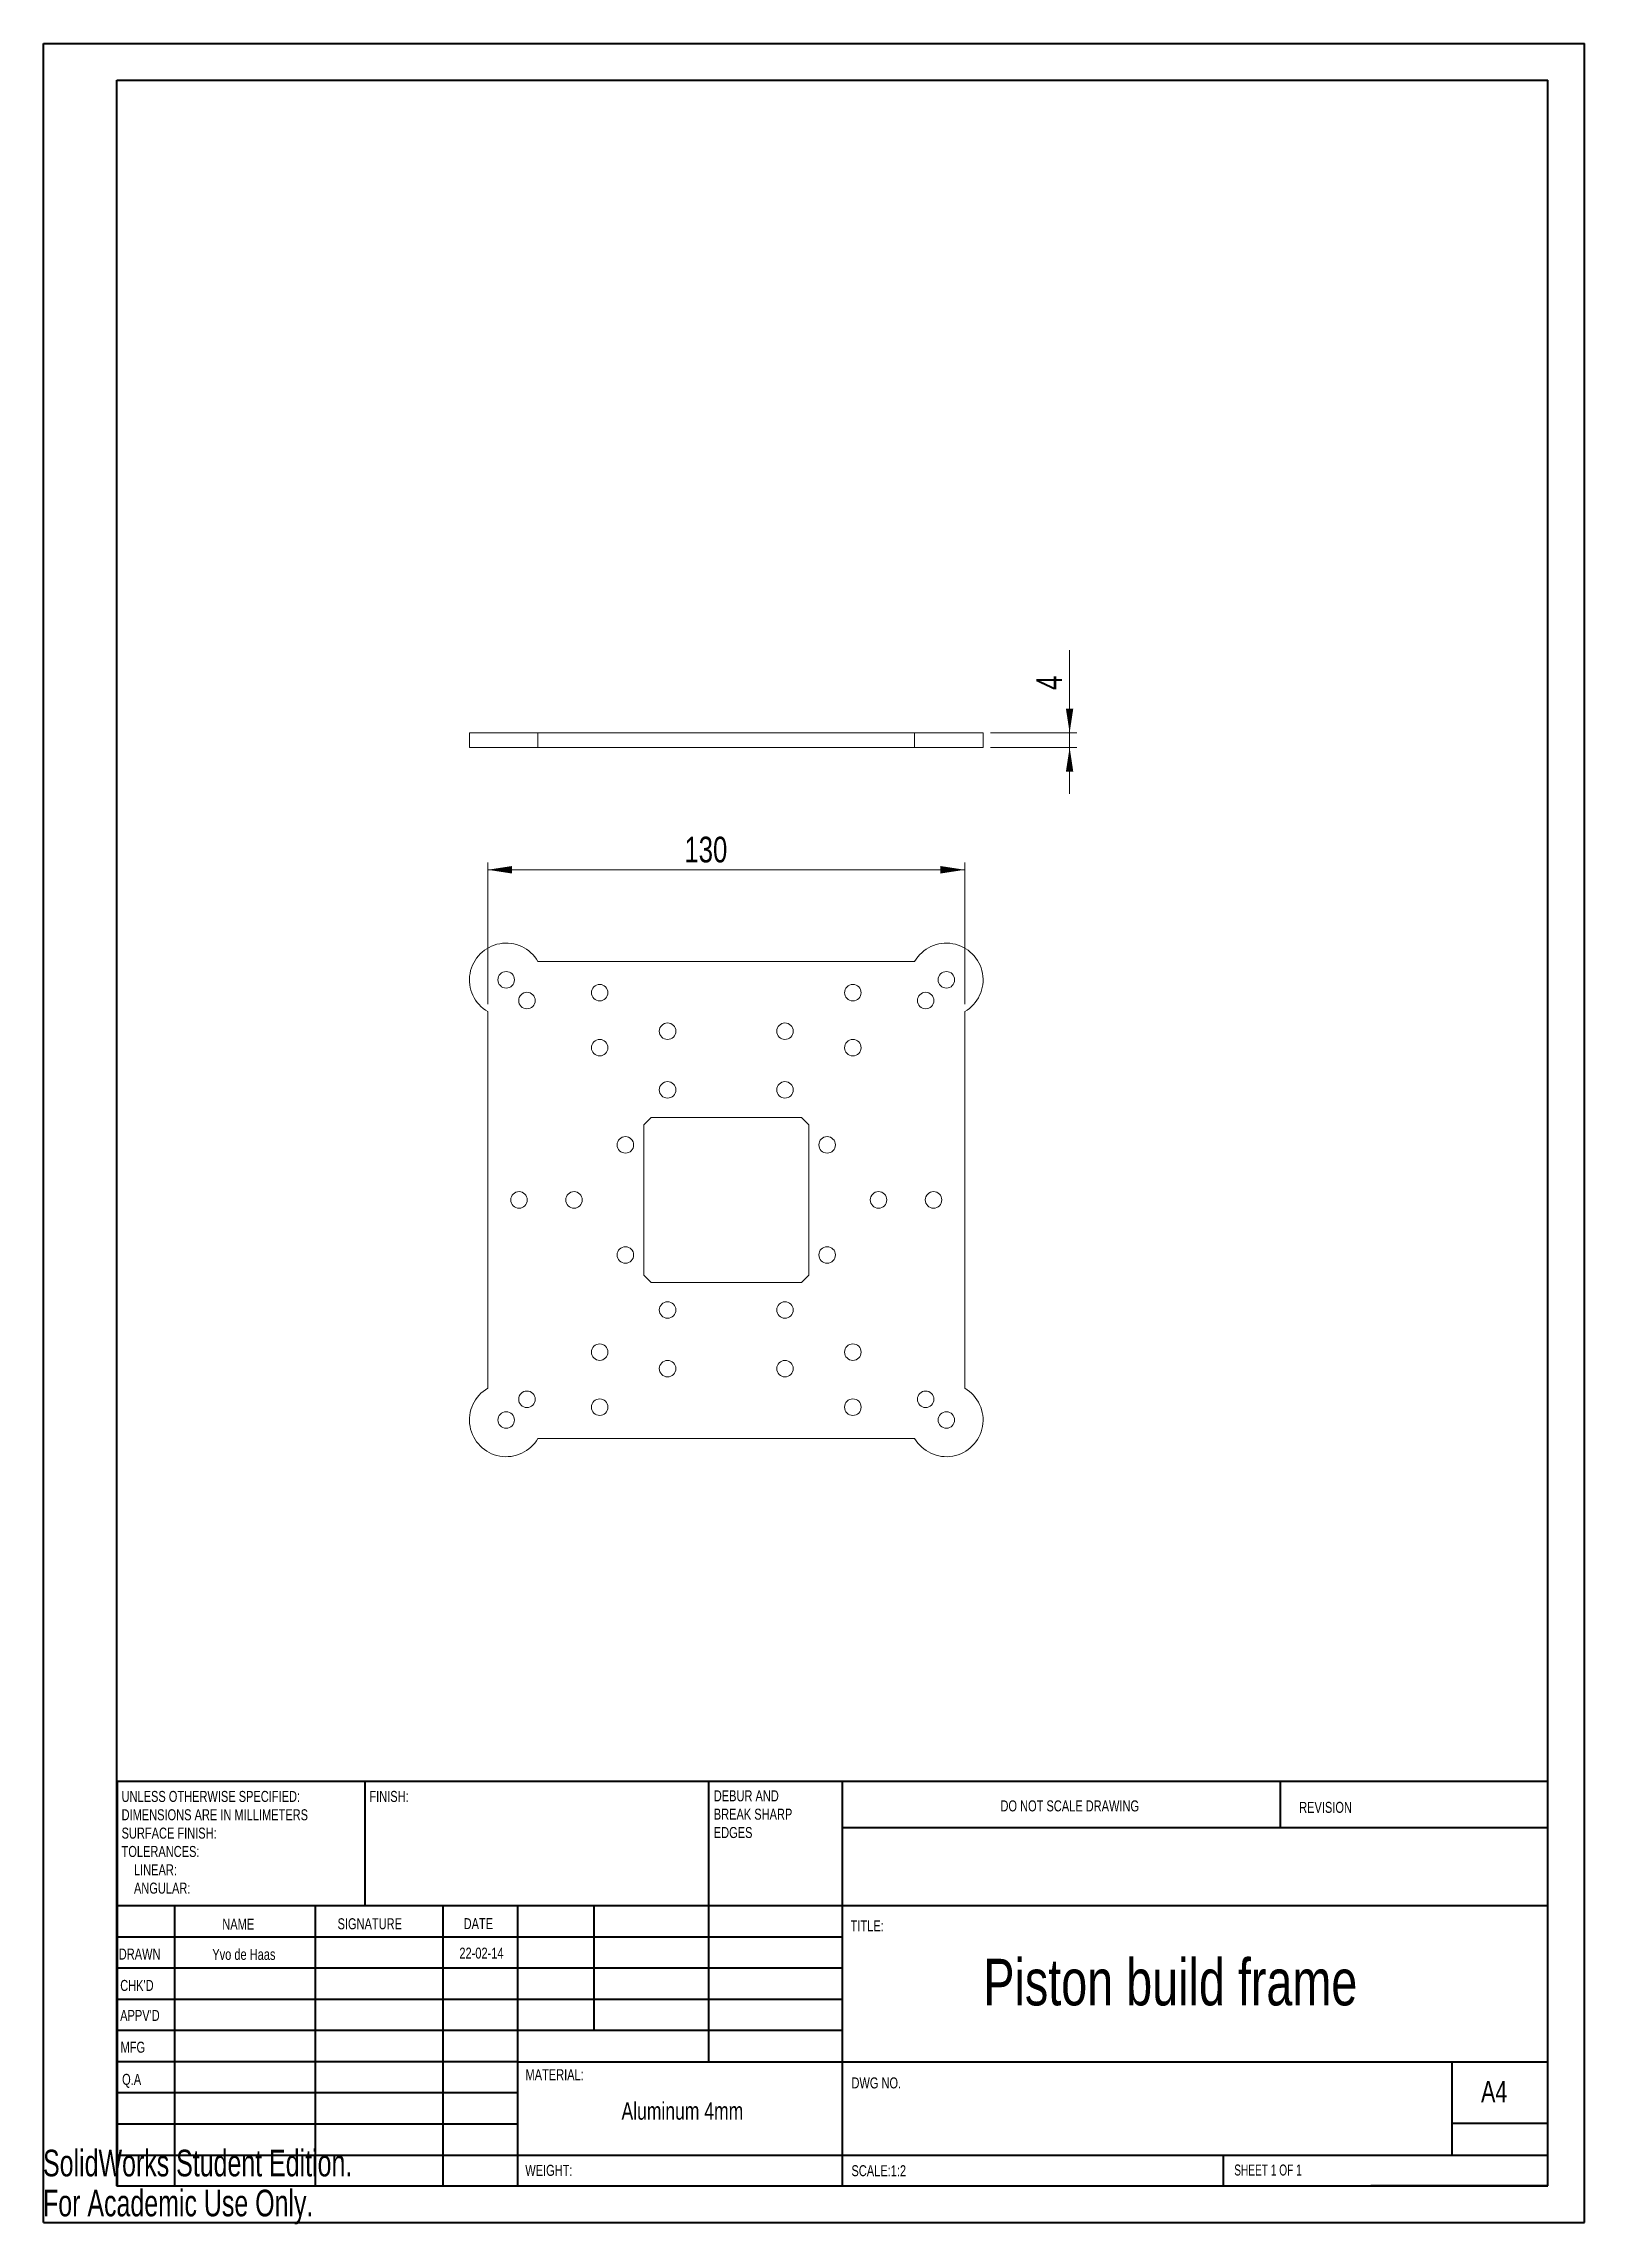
# Model space of a CAD drawing. Header units: millimetres. Extents: x 0 to 210, y 0 to 297.
import ezdxf

# ---------------------------------------------------------------- set-up
doc = ezdxf.new("R2010")
doc.units = ezdxf.units.MM
doc.styles.add('SLDTEXTSTYLE0', font='TXT', dxfattribs={"width": 0.75})
doc.styles.add('SLDTEXTSTYLE1', font='TXT', dxfattribs={"width": 0.6875})
doc.styles.add('SLDTEXTSTYLE2', font='TXT', dxfattribs={"width": 0.7})
doc.dimstyles.new('SLDDIMSTYLE0', dxfattribs={"dimtxt": 3.5, "dimasz": 3.302, "dimexe": 0, "dimexo": 0.0625, "dimgap": 0.875, "dimtad": 1, "dimlfac": 2, "dimrnd": 1e-09, "dimzin": 12, "dimdsep": 46, "dimtxsty": 'SLDTEXTSTYLE0', "dimsah": 1, "dimcen": 0.09, "dimadec": 0, "dimazin": 3, "dimtfac": 1, "dimtofl": 0, "dimtmove": 0, "dimatfit": 3, "dimfxl": 0, "dimfrac": 2, "dimtolj": 1, "dimtzin": 12, "dimarcsym": 0})
doc.dimstyles.new('SLDDIMSTYLE1', dxfattribs={"dimtxt": 3.5, "dimasz": 3.302, "dimexe": 0, "dimexo": 0.0625, "dimgap": 0.875, "dimtad": 1, "dimlfac": 2, "dimrnd": 1e-09, "dimzin": 12, "dimdsep": 46, "dimtxsty": 'SLDTEXTSTYLE0', "dimsah": 1, "dimcen": 0.09, "dimadec": 0, "dimazin": 3, "dimtfac": 1, "dimtmove": 0, "dimatfit": 0, "dimfxl": 0, "dimfrac": 2, "dimtolj": 1, "dimtzin": 12, "dimarcsym": 0})

# ---------------------------------------------------------------- blocks, each defined once
blk = doc.blocks.new('SW_NOTE_0')
at = {"color": 0, "linetype": 'Continuous', "lineweight": 0, "char_height": 1.5, "attachment_point": 1, "style": 'SLDTEXTSTYLE0'}
for s, insert in [('DEBUR AND', (0, 1.93)), ('BREAK SHARP', (0, -0.57)), ('EDGES', (0, -3.07))]:
    blk.add_mtext(s, dxfattribs=dict(at, insert=insert))
blk = doc.blocks.new('SW_NOTE_1')
at = {"color": 0, "linetype": 'Continuous', "lineweight": 0, "char_height": 1.5, "attachment_point": 1, "style": 'SLDTEXTSTYLE0'}
for s, insert in [('UNLESS OTHERWISE SPECIFIED:', (0, 1.93)), ('DIMENSIONS ARE IN MILLIMETERS', (0, -0.57)), ('TOLERANCES:', (0, -5.57)), ('SURFACE FINISH:', (0, -3.07)), ('LINEAR:', (1.69, -8.07)), ('ANGULAR:', (1.69, -10.57))]:
    blk.add_mtext(s, dxfattribs=dict(at, insert=insert))
blk = doc.blocks.new('_D')
at = {"color": 7, "linetype": 'Continuous', "lineweight": 0}
for p, q in [((60.62, 166.27), (60.62, 185.6)), ((125.62, 184.6), (60.62, 184.6)), ((125.62, 166.27), (125.62, 185.6))]:
    blk.add_line(p, q, dxfattribs=at)
for points in [[(60.62, 184.6), (63.92, 184.09), (63.92, 185.11)], [(125.62, 184.6), (122.32, 185.11), (122.32, 184.09)]]:
    blk.add_solid(points, dxfattribs=at)
at = {"color": 7, "linetype": 'Continuous', "lineweight": 0, "insert": (87.41, 189.11, 1.05), "char_height": 3.5, "attachment_point": 1, "style": 'SLDTEXTSTYLE0'}
blk.add_mtext('130', dxfattribs=at)
blk = doc.blocks.new('_D_1')
at = {"color": 7, "linetype": 'Continuous', "lineweight": 0}
for p, q in [((139.92, 203.28), (139.92, 214.53)), ((129.12, 203.28), (140.92, 203.28)), ((139.92, 201.28), (139.92, 203.28)), ((129.12, 201.28), (140.92, 201.28)), ((139.92, 201.28), (139.92, 194.93))]:
    blk.add_line(p, q, dxfattribs=at)
for points in [[(139.92, 203.28), (140.42, 206.58), (139.41, 206.58)], [(139.92, 201.28), (139.41, 197.97), (140.42, 197.97)]]:
    blk.add_solid(points, dxfattribs=at)
at = {"color": 7, "linetype": 'Continuous', "lineweight": 0, "insert": (135.4, 209.1, 0.05), "char_height": 3.5, "attachment_point": 1, "rotation": 90, "style": 'SLDTEXTSTYLE0'}
blk.add_mtext('4', dxfattribs=at)

msp = doc.modelspace()

# ---------------------------------------------------------------- linework, layer by layer
at = {"color": 7, "linetype": 'Continuous', "lineweight": 40}
for p, q in [((0.0788, 0.2148), (0.0788, 297.2148)), ((0.0788, 297.2148), (210.0788, 297.2148)), ((210.0788, 0.2148), (210.0788, 297.2148)), ((210.0788, 292.2148), (210.0788, 297.2148)), ((10.0788, 292.2148), (205.0788, 292.2148)), ((10.0788, 5.2148), (10.0788, 292.2148)), ((205.0788, 5.2148), (205.0788, 292.2148)), ((10.1108, 60.3709), (205.0788, 60.3709)), ((10.1108, 60.3709), (10.1108, 5.1209)), ((43.9108, 43.3709), (43.9108, 60.3709)), ((90.7108, 60.3709), (90.7108, 22.1209)), ((108.9108, 60.3709), (108.9108, 5.1209)), ((168.6788, 54.0898), (168.6788, 60.4648)), ((205.0788, 53.9959), (108.9108, 53.9959)), ((205.0788, 43.3709), (10.1108, 43.3709)), ((17.9108, 43.3709), (17.9108, 5.1209)), ((37.1018, 43.3709), (37.1018, 5.1209)), ((54.5097, 43.3709), (54.5097, 5.1209)), ((64.7108, 5.1209), (64.7108, 43.3709)), ((75.1108, 26.3709), (75.1108, 43.3709)), ((108.9108, 39.1209), (10.1108, 39.1209)), ((108.9108, 34.8709), (10.1108, 34.8709)), ((108.9108, 30.6209), (10.1108, 30.6209)), ((108.9108, 26.3709), (10.1108, 26.3709)), ((64.7108, 22.1209), (10.1108, 22.1209)), ((64.7108, 22.1209), (205.0788, 22.1209)), ((192.0788, 9.4648), (192.0788, 22.2148)), ((64.7108, 17.8709), (10.1108, 17.8709)), ((64.7108, 13.6209), (10.1108, 13.6209)), ((205.0788, 13.7148), (192.0788, 13.7148)), ((10.1108, 9.3709), (205.0788, 9.3709)), ((160.8788, 5.2148), (160.8788, 9.4648)), ((10.0788, 5.2148), (205.0788, 5.2148)), ((205.0788, 5.2148), (180.9883, 5.2148)), ((0.0788, 0.2148), (210.0788, 0.2148))]:
    msp.add_line(p, q, dxfattribs=at)
at = {"color": 7, "linetype": 'Continuous', "lineweight": 15}
for p, q in [((58.1228, 203.2763), (58.1228, 201.2763)), ((67.4529, 203.2763), (58.1228, 203.2763)), ((67.4529, 203.2763), (67.4529, 201.2763)), ((67.4529, 203.2763), (118.7927, 203.2763)), ((118.7927, 203.2763), (118.7927, 201.2763)), ((128.1228, 203.2763), (118.7927, 203.2763)), ((128.1228, 201.2763), (128.1228, 203.2763)), ((67.4529, 201.2763), (58.1228, 201.2763)), ((67.4529, 201.2763), (118.7927, 201.2763)), ((128.1228, 201.2763), (118.7927, 201.2763)), ((67.4529, 172.0995), (118.7927, 172.0995)), ((60.6228, 113.9296), (60.6228, 165.2693)), ((125.6228, 165.2693), (125.6228, 113.9296)), ((82.8728, 150.8495), (81.8728, 149.8495)), ((81.8728, 149.8495), (81.8728, 129.3495)), ((103.3728, 150.8495), (82.8728, 150.8495)), ((104.3728, 149.8495), (103.3728, 150.8495)), ((104.3728, 129.3495), (104.3728, 149.8495)), ((81.8728, 129.3495), (82.8728, 128.3495)), ((82.8728, 128.3495), (103.3728, 128.3495)), ((103.3728, 128.3495), (104.3728, 129.3495)), ((118.7927, 107.0995), (67.4529, 107.0995))]:
    msp.add_line(p, q, dxfattribs=at)
for centre in [(63.1228, 169.5995), (123.1228, 169.5995), (65.9512, 166.771), (75.8728, 167.8495), (110.3728, 167.8495), (120.2944, 166.771), (85.1228, 162.5995), (101.1228, 162.5995), (75.8728, 160.3495), (110.3728, 160.3495), (85.1228, 154.5995), (101.1228, 154.5995), (79.3728, 147.0995), (106.8728, 147.0995), (64.8728, 139.5995), (72.3728, 139.5995), (113.8728, 139.5995), (121.3728, 139.5995), (79.3728, 132.0995), (106.8728, 132.0995), (85.1228, 124.5995), (101.1228, 124.5995), (75.8728, 118.8495), (110.3728, 118.8495), (85.1228, 116.5995), (101.1228, 116.5995), (65.9512, 112.4279), (120.2944, 112.4279), (63.1228, 109.5995), (75.8728, 111.3495), (110.3728, 111.3495), (123.1228, 109.5995)]:
    msp.add_circle(centre, 1.125, dxfattribs=at)
for centre, start, end in [((63.1228, 169.5995), 30, 240), ((123.1228, 169.5995), 300, 150), ((63.1228, 109.5995), 120, 330), ((123.1228, 109.5995), 210, 60)]:
    msp.add_arc(centre, 5, start, end, dxfattribs=at)

# ---------------------------------------------------------------- block references
at = {"color": 7, "linetype": 'Continuous', "lineweight": 0}
for name, p in [('SW_NOTE_1', (10.7045, 57.1083)), ('SW_NOTE_0', (91.42, 57.1904))]:
    msp.add_blockref(name, p, dxfattribs=at)

# ---------------------------------------------------------------- texts
for s, insert, char_height, attachment_point, style in [('FINISH:', (44.4821, 59.0402), 1.5, 1, 'SLDTEXTSTYLE0'), ('DO NOT SCALE DRAWING', (130.4935, 57.7478), 1.5, 1, 'SLDTEXTSTYLE0'), ('REVISION', (171.2064, 57.5497), 1.5, 1, 'SLDTEXTSTYLE0'), ('NAME', (24.4331, 41.6224), 1.5, 1, 'SLDTEXTSTYLE0'), ('SIGNATURE', (40.1444, 41.6827), 1.5, 1, 'SLDTEXTSTYLE0'), ('DATE', (57.3255, 41.6971), 1.5, 1, 'SLDTEXTSTYLE0'), ('TITLE:', (110.067, 41.3993), 1.5, 1, 'SLDTEXTSTYLE0'), ('DRAWN', (10.323, 37.5506), 1.5, 1, 'SLDTEXTSTYLE0'), ('Yvo de Haas', (27.374, 37.5043), 1.4986, 2, 'SLDTEXTSTYLE0'), ('22-02-14', (59.7545, 37.68), 1.4986, 2, 'SLDTEXTSTYLE0'), ('Piston build frame', (153.6448, 36.1558), 6.35, 2, 'SLDTEXTSTYLE0'), ("CHK'D", (10.5213, 33.2753), 1.5, 1, 'SLDTEXTSTYLE0'), ("APPV'D", (10.5125, 29.1852), 1.5, 1, 'SLDTEXTSTYLE0'), ('MFG', (10.566, 24.8546), 1.5, 1, 'SLDTEXTSTYLE0'), ('MATERIAL:', (65.7567, 21.107), 1.5, 1, 'SLDTEXTSTYLE0'), ('Q.A', (10.7799, 20.4706), 1.5, 1, 'SLDTEXTSTYLE0'), ('DWG NO.', (110.1848, 19.9896), 1.5, 1, 'SLDTEXTSTYLE0'), ('A4', (195.9998, 19.5152), 2.91042, 1, 'SLDTEXTSTYLE0'), ('Aluminum 4mm', (87.1391, 16.6065), 2.38125, 2, 'SLDTEXTSTYLE0'), ('WEIGHT:', (65.7286, 8.0702), 1.4986, 1, 'SLDTEXTSTYLE0'), ('SCALE:1:2', (110.1848, 8.021), 1.5, 1, 'SLDTEXTSTYLE0'), ('SHEET 1 OF 1', (162.3571, 8.1149), 1.5, 1, 'SLDTEXTSTYLE1')]:
    msp.add_mtext(s, dxfattribs=dict(at, insert=insert, char_height=char_height, attachment_point=attachment_point, style=style))
at = {"color": 7, "linetype": 'Continuous', "char_height": 3.633, "attachment_point": 1, "style": 'SLDTEXTSTYLE2'}
for s, insert in [('SolidWorks Student Edition.', (0, 10.1327)), ('For Academic Use Only.', (0, 4.6832))]:
    msp.add_mtext(s, dxfattribs=dict(at, insert=insert))

# ---------------------------------------------------------------- dimensions: what is measured, and where the dimension line sits
at = {"color": 7, "linetype": 'Continuous', "lineweight": 0}
dim = msp.add_linear_dim(base=(139.9159, 203.2763), p1=(128.1228, 201.2763), p2=(128.1228, 203.2763), angle=90, dimstyle='SLDDIMSTYLE1', dxfattribs=at)
dim.commit()
dim.dimension.update_dxf_attribs({"geometry": '_D_1', "text_midpoint": (139.9159, 211.8152), "dimtype": 160})
dim = msp.add_linear_dim(base=(60.6228, 184.5995), p1=(125.6228, 165.2693), p2=(60.6228, 165.2693), dimstyle='SLDDIMSTYLE0', dxfattribs=at)
dim.commit()
dim.dimension.update_dxf_attribs({"geometry": '_D', "text_midpoint": (92.7137, 184.5995), "dimtype": 160})

doc.saveas('drawing.dxf')
